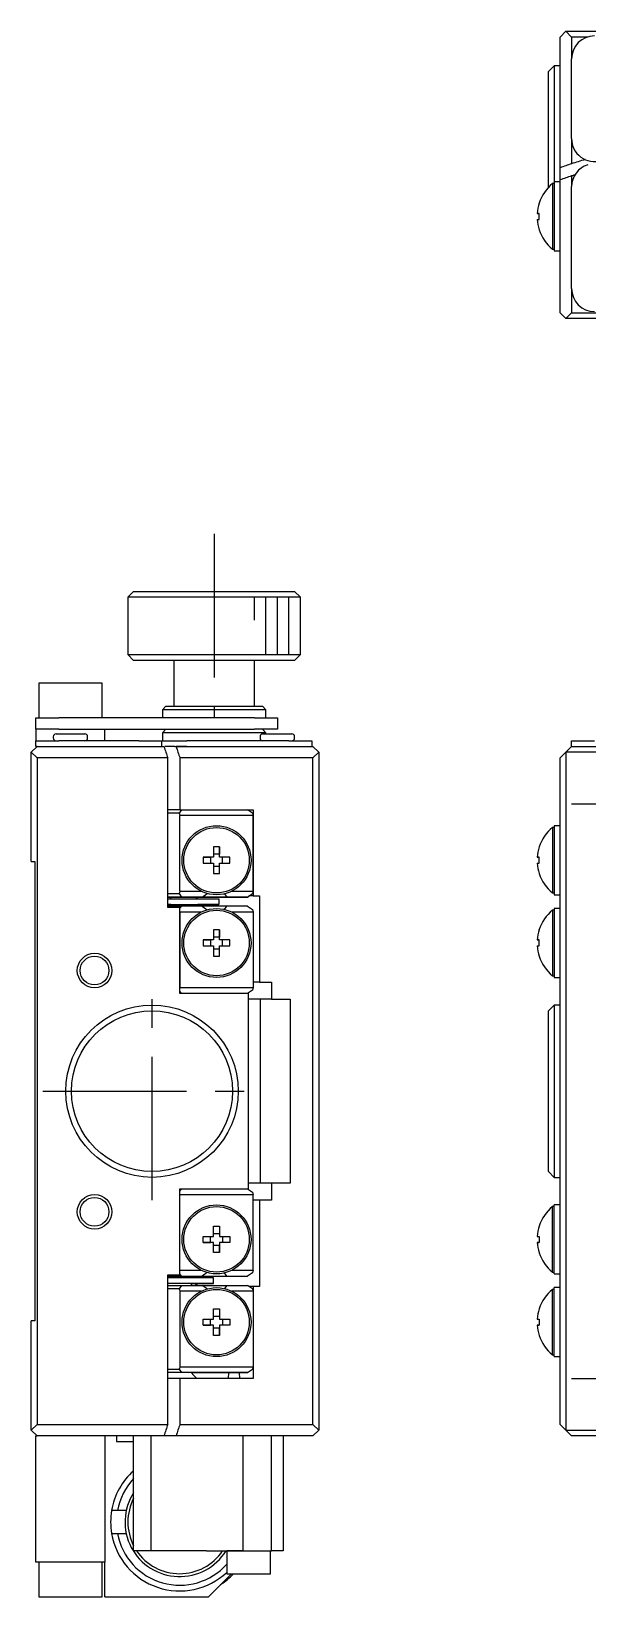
# Model space of a CAD drawing. Extents: x 12 to 358, y 10 to 246.
# Drawn here: x 65.5 to 113.9, y 110.3 to 246.5 of the extents above; entities that cross this region are included whole.
import ezdxf

# ---------------------------------------------------------------- set-up
doc = ezdxf.new("R2010")
doc.units = 0
doc.header["$LTSCALE"] = 10
doc.linetypes.add('CENTER', pattern=[2, 1.25, -0.25, 0.25, -0.25])
doc.layers.get('0').update_dxf_attribs({"linetype": 'CONTINUOUS'})
doc.layers.add('CENTER', color=1, linetype='CENTER')

msp = doc.modelspace()

# ---------------------------------------------------------------- linework, layer by layer
at = {"color": 7, "linetype": 'CONTINUOUS'}
for p, q in [((111.490839, 246), (111.990839, 246.5)), ((111.490839, 234.628405), (111.490839, 246)), ((111.990839, 246.5), (112.490839, 246)), ((111.990839, 246.5), (121.490839, 246.5)), ((113.866339, 246), (112.490839, 246)), ((112.490839, 246), (112.490839, 244.1)), ((112.490839, 237.160753), (112.490839, 244.1)), ((110.990839, 243.5), (110.490839, 243)), ((110.490839, 232.919822), (110.490839, 243)), ((110.990839, 243.5), (110.990839, 233.39)), ((111.490839, 243.5), (110.990839, 243.5)), ((112.490839, 237.160753), (112.490839, 234.962888)), ((111.490839, 233.57126), (111.490839, 234.628405)), ((110.831284, 233.24), (110.831284, 227.54)), ((110.990839, 233.24), (110.831284, 233.24)), ((110.990839, 233.39), (110.990839, 227.39)), ((110.990839, 233.39), (110.990839, 233.24)), ((111.490839, 233.39), (110.990839, 233.39)), ((111.490839, 222), (111.490839, 233.57126)), ((112.490839, 233.909793), (112.490839, 232.978527)), ((112.490839, 224.1), (112.490839, 232.978527)), ((109.685396, 230.65), (109.509154, 230.65)), ((109.509154, 230.65), (109.685396, 230.65)), ((109.685396, 231.545108), (109.6771, 231.549154)), ((109.685396, 231.545108), (109.6771, 231.549154)), ((109.685396, 230.13), (109.685396, 230.65)), ((109.509154, 230.13), (109.685396, 230.13)), ((109.6771, 229.230846), (109.685396, 229.234892)), ((109.6771, 229.230846), (109.685396, 229.234892)), ((110.831284, 227.54), (110.990839, 227.54)), ((110.990839, 227.54), (110.990839, 227.39)), ((110.990839, 227.39), (111.490839, 227.39)), ((112.490839, 224.1), (112.490839, 222)), ((111.990839, 221.5), (111.490839, 222)), ((112.490839, 222), (111.990839, 221.5)), ((170.990839, 221.5), (111.990839, 221.5)), ((112.490839, 222), (170.490839, 222)), ((74.4, 197.750013), (73.9, 197.250013)), ((74.4, 197.750013), (81.4, 197.750013)), ((81.4, 197.750013), (88.4, 197.750013)), ((88.9, 197.250013), (88.4, 197.750013)), ((81.4, 197.250013), (73.9, 197.250013)), ((73.9, 197.250013), (73.9, 192.250013)), ((88.9, 197.250013), (81.4, 197.250013)), ((88.9, 192.250013), (88.9, 197.250013)), ((73.9, 192.250013), (81.4, 192.250013)), ((73.9, 192.250013), (74.4, 191.750013)), ((81.4, 192.250013), (88.9, 192.250013)), ((88.4, 191.750013), (88.9, 192.250013)), ((81.4, 191.750013), (74.4, 191.750013)), ((77.9, 191.750013), (77.9, 187.750013)), ((88.4, 191.750013), (81.4, 191.750013)), ((84.9, 187.750013), (84.9, 191.750013)), ((68.9, 189.750012), (66.15, 189.750012)), ((66.15, 189.750012), (66.15, 186.750012)), ((71.65, 189.750013), (68.9, 189.750012)), ((71.65, 186.750013), (71.65, 189.750013)), ((65.9, 185.750012), (65.9, 186.750012)), ((65.9, 186.750012), (67.9, 186.750012)), ((84.9, 186.750013), (67.9, 186.750012)), ((77.2, 187.750013), (76.9, 187.450013)), ((81.4, 187.450013), (76.9, 187.450013)), ((76.9, 187.450013), (76.9, 186.750013)), ((77.2, 187.750013), (81.4, 187.750013)), ((81.4, 187.750013), (85.6, 187.750013)), ((85.9, 187.450013), (81.4, 187.450013)), ((84.9, 186.750013), (86.9, 186.750013)), ((85.9, 187.450013), (85.6, 187.750013)), ((85.9, 186.750013), (85.9, 187.450013)), ((86.9, 186.750013), (86.9, 185.750013)), ((67.9, 185.750012), (65.9, 185.750012)), ((65.9, 185.750012), (65.9, 184.750012)), ((67.65, 185.350012), (68.9, 185.350012)), ((67.9, 185.750012), (84.9, 185.750013)), ((68.15, 185.350012), (68.775, 185.350012)), ((68.775, 185.350012), (69.025, 185.350012)), ((68.9, 185.350012), (70.15, 185.350012)), ((69.025, 185.350012), (69.65, 185.350012)), ((71.9, 184.750012), (71.9, 185.750012)), ((77.2, 185.750012), (76.9, 185.450012)), ((81.4, 185.450012), (76.9, 185.450012)), ((76.9, 185.450012), (76.9, 184.750012)), ((85.9, 185.450012), (81.4, 185.450012)), ((86.9, 185.750013), (84.9, 185.750013)), ((85.9, 185.450012), (85.6, 185.750012)), ((85.65, 185.350012), (86.9, 185.350012)), ((85.9, 185.350012), (85.9, 185.450012)), ((86.15, 185.350012), (86.775, 185.350012)), ((86.775, 185.350012), (87.025, 185.350012)), ((86.9, 185.350012), (88.15, 185.350012)), ((87.025, 185.350012), (87.65, 185.350012)), ((65.5, 183.750012), (66, 184.250012)), ((65.9, 184.250012), (65.9, 184.750012)), ((65.9, 184.750012), (67.9, 184.750012)), ((66, 184.250012), (65.9, 184.250012)), ((66, 184.250012), (67.9, 184.250012)), ((67.4, 185.100012), (67.4, 185.000012)), ((68.1, 184.750012), (67.9, 184.750012)), ((67.9, 184.250012), (74.839247, 184.250012)), ((67.9, 184.250012), (74.839247, 184.250012)), ((69.7, 184.750012), (68.1, 184.750012)), ((74.839247, 184.750012), (69.7, 184.750012)), ((70.4, 185.000012), (70.4, 185.100012)), ((74.839247, 184.750012), (76.839247, 184.750012)), ((74.839247, 184.250012), (77.037112, 184.250012)), ((76.839247, 184.750012), (77.112555, 184.750012)), ((76.839247, 184.250012), (76.839247, 184.750012)), ((77.112555, 184.750012), (79.021473, 184.750012)), ((77.996929, 184.250012), (77.112555, 184.250012)), ((77.996929, 184.250012), (78.090207, 184.250012)), ((79.021473, 184.250012), (78.090207, 184.250012)), ((78.090207, 184.250012), (79.021473, 184.250012)), ((86.1, 184.750012), (79.021473, 184.750012)), ((79.021473, 184.250012), (87.9, 184.250012)), ((79.021473, 184.250012), (87.9, 184.250012)), ((85.4, 185.100012), (85.4, 185.000012)), ((87.7, 184.750012), (86.1, 184.750012)), ((87.9, 184.750012), (87.7, 184.750012)), ((87.9, 184.750012), (89.9, 184.750012)), ((87.9, 184.250012), (90, 184.250012)), ((88.4, 185.000012), (88.4, 185.100012)), ((89.9, 184.750012), (89.9, 184.250012)), ((90, 184.250012), (90.5, 183.750012)), ((112.490839, 184.250012), (111.990839, 183.750012)), ((112.490839, 184.250012), (112.490839, 184.750012)), ((112.490839, 184.750012), (114.490839, 184.750012)), ((112.490839, 184.250012), (170.490839, 184.250012)), ((65.5, 174.250012), (65.5, 183.750012)), ((66, 183.250012), (65.5, 183.750012)), ((66, 183.250012), (66, 125.250012)), ((77.371595, 183.250012), (66, 183.250012)), ((77.371595, 170.250012), (77.371595, 183.250012)), ((78.42874, 183.250012), (78.42874, 178.750012)), ((90, 183.250012), (78.42874, 183.250012)), ((90.5, 183.750012), (90, 183.250012)), ((90, 125.250012), (90, 183.250012)), ((90.5, 183.750012), (90.5, 124.750012)), ((111.990839, 183.750012), (111.490839, 183.250012)), ((111.490839, 125.250012), (111.490839, 183.250012)), ((111.990839, 183.750012), (111.990839, 124.750012)), ((170.990839, 183.750012), (111.990839, 183.750012)), ((78.42874, 178.750012), (77.371595, 178.750012)), ((78.574658, 178.750013), (78.360009, 178.450013)), ((78.42874, 178.750012), (84.802233, 178.750012)), ((84.728072, 178.450013), (84.298582, 178.750013)), ((84.802233, 178.750012), (84.802233, 178.250013)), ((78.360009, 178.450012), (77.371595, 178.450012)), ((78.42874, 171.650013), (78.42874, 178.250013)), ((84.802233, 178.250013), (78.42874, 178.250013)), ((84.802233, 171.650013), (84.802233, 178.250013)), ((84.802233, 178.250013), (84.802233, 171.650013)), ((110.831284, 177.200013), (110.831284, 174.350013)), ((110.990839, 177.200013), (110.831284, 177.200013)), ((110.990839, 177.350013), (110.990839, 177.146314)), ((110.990839, 177.350013), (110.990839, 177.200013)), ((111.490839, 177.350013), (110.990839, 177.350013)), ((110.990839, 177.146314), (110.990839, 174.350013)), ((81.35, 174.610013), (80.454892, 174.610013)), ((80.454892, 174.610013), (80.454892, 174.090013)), ((80.454892, 174.610013), (81.091599, 174.610013)), ((81.35, 174.610013), (81.091599, 174.610013)), ((81.091599, 174.610013), (81.091599, 174.090013)), ((81.87, 175.50512), (81.35, 175.50512)), ((81.35, 175.50512), (81.35, 174.610013)), ((81.87, 174.868414), (81.35, 174.868414)), ((81.87, 174.610013), (81.87, 175.50512)), ((81.87, 175.50512), (81.87, 174.868414)), ((81.87, 174.610013), (81.87, 174.868414)), ((82.765108, 174.610013), (81.87, 174.610013)), ((82.128401, 174.610013), (81.87, 174.610013)), ((82.765108, 174.610013), (82.128401, 174.610013)), ((82.128401, 174.090013), (82.128401, 174.610013)), ((82.765108, 174.090013), (82.765108, 174.610013)), ((109.685396, 174.610013), (109.509154, 174.610013)), ((109.509154, 174.610013), (109.685396, 174.610013)), ((109.685396, 175.50512), (109.6771, 175.509167)), ((109.685396, 175.50512), (109.6771, 175.509167)), ((109.685396, 174.090013), (109.685396, 174.610013)), ((65.5, 174.250012), (65.8, 174.250012)), ((65.8, 174.250012), (65.8, 134.250012)), ((80.454892, 174.090013), (81.35, 174.090013)), ((81.35, 174.090013), (81.35, 173.194905)), ((81.35, 173.831611), (81.87, 173.831611)), ((81.35, 173.194905), (81.87, 173.194905)), ((81.87, 174.090013), (82.765108, 174.090013)), ((81.87, 173.194905), (81.87, 174.090013)), ((81.87, 173.831611), (81.87, 174.090013)), ((81.87, 173.194905), (81.87, 173.831611)), ((109.509154, 174.090013), (109.685396, 174.090013)), ((109.6771, 173.190858), (109.685396, 173.194905)), ((109.6771, 173.190858), (109.685396, 173.194905)), ((110.831284, 174.350013), (110.831284, 171.500013)), ((110.990839, 174.350013), (110.990839, 171.452235)), ((77.371595, 171.450012), (78.360009, 171.450012)), ((77.371595, 171.150012), (77.623035, 171.150012)), ((78.574658, 171.150012), (77.371595, 171.150012)), ((77.371595, 171.000013), (81.796584, 171.000013)), ((77.371595, 170.500013), (77.632847, 170.500013)), ((77.371595, 170.500013), (81.796584, 170.500013)), ((77.632847, 170.500013), (77.371595, 170.500013)), ((77.371595, 170.500013), (77.56867, 170.500013)), ((78.574658, 170.350012), (77.371595, 170.350012)), ((77.650762, 171.149969), (77.553342, 170.999994)), ((77.56867, 170.500013), (80.488576, 170.500013)), ((77.623035, 171.150012), (80.357019, 171.150012)), ((77.632847, 170.500012), (77.775853, 170.350012)), ((78.360009, 171.450013), (78.574658, 171.150013)), ((78.428694, 170.14609), (78.574658, 170.350012)), ((78.42874, 171.650013), (80.30233, 171.650013)), ((80.357019, 171.150013), (78.574658, 171.150013)), ((80.357019, 170.350012), (78.574658, 170.350012)), ((79.919437, 171.000012), (79.776431, 171.150013)), ((79.9, 171.150013), (79.9, 171.0204)), ((79.901518, 170.350056), (79.99894, 170.500033)), ((81.796584, 170.500012), (79.990327, 170.500012)), ((80.488576, 170.500013), (79.998838, 170.500013)), ((82.507005, 171.150012), (80.329062, 171.150012)), ((80.357019, 171.150013), (80.797916, 171.46293)), ((80.357019, 171.150012), (84.298582, 171.150012)), ((80.357019, 170.350012), (80.797916, 170.037095)), ((82.507005, 170.350012), (80.357019, 170.350012)), ((81.796584, 171.000013), (81.796584, 170.500013)), ((82.307411, 171.433241), (82.507005, 171.150013)), ((82.307411, 170.066784), (82.507005, 170.350012)), ((84.298582, 171.150013), (82.507005, 171.150013)), ((84.298582, 170.350012), (82.507005, 170.350012)), ((82.91767, 171.650013), (84.802233, 171.650013)), ((84.298582, 171.150013), (84.728072, 171.450013)), ((84.298582, 170.350012), (84.728072, 170.050012)), ((84.802233, 171.250012), (84.421038, 171.250012)), ((84.802233, 171.650013), (84.802233, 171.250012)), ((84.802233, 171.250012), (85.335963, 171.250012)), ((85.335963, 171.250012), (85.335963, 163.750012)), ((110.831284, 171.500013), (110.990839, 171.500013)), ((110.990839, 171.452235), (110.990839, 171.350013)), ((110.990839, 171.398999), (110.990839, 171.350013)), ((110.990839, 171.350013), (111.490839, 171.350013)), ((78.42874, 170.250012), (77.371595, 170.250012)), ((78.42874, 169.850012), (78.42874, 170.250012)), ((78.42874, 169.850012), (78.42874, 163.250012)), ((78.42874, 169.850012), (80.30233, 169.850012)), ((78.42874, 163.250012), (78.42874, 169.850012)), ((82.91767, 169.850012), (84.802233, 169.850012)), ((84.802233, 169.850012), (84.802233, 163.250012)), ((110.831284, 170.000013), (110.831284, 167.150013)), ((110.990839, 170.000013), (110.831284, 170.000013)), ((110.990839, 170.150013), (110.990839, 169.946314)), ((110.990839, 170.150013), (110.990839, 170.000013)), ((111.490839, 170.150013), (110.990839, 170.150013)), ((110.990839, 169.946314), (110.990839, 167.150013)), ((81.87, 168.30512), (81.35, 168.30512)), ((81.35, 168.30512), (81.35, 167.410013)), ((81.87, 167.668414), (81.35, 167.668414)), ((81.87, 167.410013), (81.87, 168.30512)), ((81.87, 168.30512), (81.87, 167.668414)), ((81.87, 167.410013), (81.87, 167.668414)), ((109.685396, 168.30512), (109.6771, 168.309167)), ((109.685396, 168.30512), (109.6771, 168.309167)), ((81.35, 167.410013), (80.454892, 167.410013)), ((80.454892, 167.410013), (80.454892, 166.890013)), ((80.454892, 167.410013), (81.091599, 167.410013)), ((80.454892, 166.890013), (81.35, 166.890013)), ((81.35, 167.410013), (81.091599, 167.410013)), ((81.091599, 167.410013), (81.091599, 166.890013)), ((81.35, 166.890013), (81.35, 165.994905)), ((81.35, 166.631611), (81.87, 166.631611)), ((82.765108, 167.410013), (81.87, 167.410013)), ((82.128401, 167.410013), (81.87, 167.410013)), ((81.87, 166.890013), (82.765108, 166.890013)), ((81.87, 165.994905), (81.87, 166.890013)), ((81.87, 166.631611), (81.87, 166.890013)), ((81.87, 165.994905), (81.87, 166.631611)), ((82.765108, 167.410013), (82.128401, 167.410013)), ((82.128401, 166.890013), (82.128401, 167.410013)), ((82.765108, 166.890013), (82.765108, 167.410013)), ((109.685396, 167.410013), (109.509154, 167.410013)), ((109.509154, 167.410013), (109.685396, 167.410013)), ((109.509154, 166.890013), (109.685396, 166.890013)), ((109.685396, 166.890013), (109.685396, 167.410013)), ((110.831284, 167.150013), (110.831284, 164.300013)), ((110.990839, 167.150013), (110.990839, 164.252235)), ((81.35, 165.994905), (81.87, 165.994905)), ((109.6771, 165.990858), (109.685396, 165.994905)), ((109.6771, 165.990858), (109.685396, 165.994905)), ((85.335963, 163.750012), (84.802233, 163.750012)), ((85.335963, 163.750012), (86.404747, 163.750012)), ((86.404747, 163.750012), (86.404747, 162.250012)), ((110.831284, 164.300013), (110.990839, 164.300013)), ((110.990839, 164.252235), (110.990839, 164.150013)), ((110.990839, 164.198999), (110.990839, 164.150013)), ((110.990839, 164.150013), (111.490839, 164.150013)), ((78.574658, 162.750012), (78.428694, 162.953935)), ((84.802233, 163.250012), (78.42874, 163.250012)), ((78.42874, 162.750012), (78.42874, 163.250012)), ((84.4, 162.750012), (78.42874, 162.750012)), ((84.728072, 163.050012), (84.298582, 162.750012)), ((84.4, 145.750012), (84.4, 162.750012)), ((86.404747, 162.250012), (84.4, 162.250012)), ((85.4, 162.250012), (85.4, 146.250012)), ((86.404747, 162.250012), (88.01137, 162.250012)), ((88.01137, 162.250012), (88.01137, 146.250012)), ((110.990839, 161.750012), (110.490839, 161.250012)), ((110.490839, 154.250012), (110.490839, 161.250012)), ((110.990839, 161.750012), (110.990839, 154.250012)), ((111.490839, 161.750012), (110.990839, 161.750012)), ((110.490839, 147.250012), (110.490839, 154.250012)), ((110.990839, 154.250012), (110.990839, 146.750012)), ((110.490839, 147.250012), (110.990839, 146.750012)), ((86.404747, 146.250012), (84.4, 146.250012)), ((86.404747, 146.250012), (86.404747, 144.750012)), ((88.01137, 146.250012), (86.404747, 146.250012)), ((110.990839, 146.750012), (111.490839, 146.750012)), ((78.428694, 145.54609), (78.574658, 145.750012)), ((78.42874, 145.750012), (84.4, 145.750012)), ((78.42874, 145.250012), (78.42874, 145.750012)), ((78.42874, 138.650012), (78.42874, 145.250012)), ((78.42874, 145.250012), (84.802233, 145.250012)), ((78.42874, 138.650012), (78.42874, 145.250012)), ((84.298582, 145.750012), (84.728072, 145.450012)), ((84.802233, 138.650012), (84.802233, 145.250012)), ((85.335963, 144.750012), (84.802233, 144.750012)), ((85.335963, 144.750012), (85.335963, 137.250012)), ((86.404747, 144.750012), (85.335963, 144.750012)), ((110.831284, 141.350012), (110.831284, 144.200012)), ((110.990839, 144.200012), (110.831284, 144.200012)), ((110.990839, 144.24779), (110.990839, 144.350012)), ((110.990839, 144.301026), (110.990839, 144.350012)), ((111.490839, 144.350012), (110.990839, 144.350012)), ((110.990839, 141.350012), (110.990839, 144.24779)), ((81.35, 142.50512), (81.87, 142.50512)), ((81.35, 141.610012), (81.35, 142.50512)), ((81.35, 141.868414), (81.87, 141.868414)), ((81.87, 142.50512), (81.87, 141.610012)), ((81.87, 142.50512), (81.87, 141.868414)), ((81.87, 141.868414), (81.87, 141.610012)), ((109.6771, 142.509167), (109.685396, 142.50512)), ((109.6771, 142.509167), (109.685396, 142.50512)), ((80.454892, 141.610012), (81.35, 141.610012)), ((80.454892, 141.090012), (80.454892, 141.610012)), ((81.35, 141.090012), (80.454892, 141.090012)), ((80.454892, 141.090012), (81.091599, 141.090012)), ((81.091599, 141.090012), (81.091599, 141.610012)), ((81.35, 141.090012), (81.091599, 141.090012)), ((81.35, 140.194905), (81.35, 141.090012)), ((81.87, 140.831611), (81.35, 140.831611)), ((81.87, 141.610012), (82.765108, 141.610012)), ((81.87, 141.090012), (81.87, 140.194905)), ((82.765108, 141.090012), (81.87, 141.090012)), ((81.87, 141.090012), (81.87, 140.831611)), ((82.128401, 141.090012), (81.87, 141.090012)), ((81.87, 140.194905), (81.87, 140.831611)), ((82.128401, 141.610012), (82.128401, 141.090012)), ((82.765108, 141.090012), (82.128401, 141.090012)), ((82.765108, 141.610012), (82.765108, 141.090012)), ((109.509154, 141.610012), (109.685396, 141.610012)), ((109.685396, 141.090012), (109.509154, 141.090012)), ((109.509154, 141.090012), (109.685396, 141.090012)), ((109.685396, 141.610012), (109.685396, 141.090012)), ((110.831284, 138.500012), (110.831284, 141.350012)), ((110.990839, 138.553717), (110.990839, 141.350012)), ((81.87, 140.194905), (81.35, 140.194905)), ((109.685396, 140.194905), (109.6771, 140.190858)), ((109.685396, 140.194905), (109.6771, 140.190858)), ((77.371595, 138.250012), (78.42874, 138.250012)), ((77.371595, 125.250012), (77.371595, 138.250012)), ((77.371595, 138.150012), (78.574658, 138.150012)), ((81.336265, 138.000013), (77.371595, 138.000013)), ((78.574658, 138.150012), (78.428694, 138.353935)), ((80.30233, 138.650012), (78.42874, 138.650012)), ((78.42874, 138.250012), (78.42874, 138.650012)), ((78.574658, 138.150012), (80.357019, 138.150012)), ((79.51722, 138.000013), (79.367801, 138.150012)), ((79.9, 138.150012), (79.9, 138.000012)), ((80.797916, 138.46293), (80.357019, 138.150012)), ((80.357019, 138.150012), (82.507005, 138.150012)), ((81.336265, 137.500013), (81.336265, 138.000013)), ((82.507005, 138.150012), (82.307411, 138.433241)), ((82.507005, 138.150012), (84.298582, 138.150012)), ((84.802233, 138.650012), (82.91767, 138.650012)), ((84.728072, 138.450012), (84.298582, 138.150012)), ((110.831284, 138.500012), (110.990839, 138.500012)), ((110.990839, 138.350012), (110.990839, 138.553717)), ((110.990839, 138.350012), (110.990839, 138.500012)), ((110.990839, 138.350012), (111.490839, 138.350012)), ((81.336265, 137.500013), (77.371595, 137.500013)), ((80.051107, 137.500011), (77.371595, 137.500011)), ((77.371595, 137.350012), (78.574658, 137.350012)), ((78.360009, 137.050012), (77.371595, 137.050012)), ((78.574658, 137.350013), (78.360009, 137.050013)), ((78.42874, 136.850013), (78.42874, 130.250013)), ((80.30233, 136.850013), (78.42874, 136.850013)), ((78.574658, 137.350013), (80.357019, 137.350013)), ((79.378104, 137.350032), (79.506998, 137.500072)), ((79.484051, 137.500012), (79.9, 137.500012)), ((79.48907, 137.500012), (81.336265, 137.500012)), ((79.50692, 137.500011), (79.59255, 137.500011)), ((79.708015, 137.50001), (79.50692, 137.50001)), ((79.50692, 137.50001), (79.708015, 137.50001)), ((79.9, 137.50001), (79.50692, 137.50001)), ((79.59255, 137.500011), (80.051107, 137.500011)), ((79.776431, 137.350012), (79.9, 137.479625)), ((79.9, 137.500011), (79.9, 137.350013)), ((80.797916, 137.037095), (80.357019, 137.350013)), ((80.357019, 137.350012), (82.507005, 137.350012)), ((82.507005, 137.350013), (82.307411, 137.066784)), ((82.507005, 137.350013), (84.298582, 137.350013)), ((84.802233, 136.850013), (82.91767, 136.850013)), ((84.728072, 137.050013), (84.298582, 137.350013)), ((84.802233, 137.250012), (84.421038, 137.250012)), ((84.802233, 137.250012), (84.802233, 136.850013)), ((85.335963, 137.250012), (84.802233, 137.250012)), ((84.802233, 136.850013), (84.802233, 130.250013)), ((84.802233, 136.850013), (84.802233, 130.250013)), ((110.831284, 134.150012), (110.831284, 137.000012)), ((110.990839, 137.000012), (110.831284, 137.000012)), ((110.990839, 137.101026), (110.990839, 137.150012)), ((110.990839, 137.04779), (110.990839, 137.150012)), ((111.490839, 137.150012), (110.990839, 137.150012)), ((110.990839, 134.150012), (110.990839, 137.04779)), ((81.35, 135.30512), (81.87, 135.30512)), ((81.35, 134.410012), (81.35, 135.30512)), ((81.87, 135.30512), (81.87, 134.410012)), ((81.87, 135.30512), (81.87, 134.668414)), ((109.6771, 135.309167), (109.685396, 135.30512)), ((109.6771, 135.309167), (109.685396, 135.30512)), ((65.5, 124.750012), (65.5, 134.250012)), ((65.8, 134.250012), (65.5, 134.250012)), ((80.454892, 134.410012), (81.35, 134.410012)), ((80.454892, 133.890012), (80.454892, 134.410012)), ((81.35, 133.890012), (80.454892, 133.890012)), ((80.454892, 133.890012), (81.091599, 133.890012)), ((81.091599, 133.890012), (81.091599, 134.410012)), ((81.35, 133.890012), (81.091599, 133.890012)), ((81.35, 134.668414), (81.87, 134.668414)), ((81.35, 132.994905), (81.35, 133.890012)), ((81.87, 133.631611), (81.35, 133.631611)), ((81.87, 134.668414), (81.87, 134.410012)), ((81.87, 134.410012), (82.765108, 134.410012)), ((81.87, 133.890012), (81.87, 132.994905)), ((82.765108, 133.890012), (81.87, 133.890012)), ((82.128401, 133.890012), (81.87, 133.890012)), ((81.87, 133.890012), (81.87, 133.631611)), ((81.87, 132.994905), (81.87, 133.631611)), ((82.128401, 134.410012), (82.128401, 133.890012)), ((82.765108, 133.890012), (82.128401, 133.890012)), ((82.765108, 134.410012), (82.765108, 133.890012)), ((109.509154, 134.410012), (109.685396, 134.410012)), ((109.685396, 133.890012), (109.509154, 133.890012)), ((109.509154, 133.890012), (109.685396, 133.890012)), ((109.685396, 134.410012), (109.685396, 133.890012)), ((110.831284, 131.300012), (110.831284, 134.150012)), ((110.990839, 131.353717), (110.990839, 134.150012)), ((81.87, 132.994905), (81.35, 132.994905)), ((109.685396, 132.994905), (109.6771, 132.990858)), ((109.685396, 132.994905), (109.6771, 132.990858)), ((110.831284, 131.300012), (110.990839, 131.300012)), ((110.990839, 131.150012), (110.990839, 131.353717)), ((110.990839, 131.150012), (110.990839, 131.300012)), ((110.990839, 131.150012), (111.490839, 131.150012)), ((77.371595, 130.050012), (78.360009, 130.050012)), ((77.4, 129.750013), (77.371595, 129.721608)), ((78.574658, 129.750012), (77.371595, 129.750012)), ((78.360009, 130.050013), (78.574658, 129.750013)), ((78.42874, 130.250013), (84.802233, 130.250013)), ((84.298582, 129.750013), (78.574658, 129.750013)), ((79.65, 129.500013), (79.4, 129.750013)), ((79.4, 129.750012), (84.298582, 129.750012)), ((79.9, 129.250013), (79.65, 129.500013)), ((82.652506, 129.750057), (82.630576, 129.250012)), ((83.633396, 129.250012), (83.608139, 129.750125)), ((84.298582, 129.750013), (84.728072, 130.050013)), ((84.802233, 130.250013), (84.802233, 129.250012)), ((78.42874, 129.250012), (77.371595, 129.250012)), ((78.42874, 129.250012), (78.42874, 125.250012)), ((84.802233, 129.250012), (78.42874, 129.250012)), ((65.5, 124.750012), (66, 125.250012)), ((66, 124.250012), (65.5, 124.750012)), ((65.9, 113.250012), (65.9, 124.250012)), ((65.9, 124.250012), (66, 124.250012)), ((66, 125.250012), (77.371595, 125.250012)), ((77.037112, 124.250012), (66, 124.250012)), ((71.9, 124.250012), (71.9, 113.250012)), ((72.9, 124.250012), (72.9, 123.750012)), ((74.4, 114.250012), (74.4, 124.250012)), ((75.9, 124.250012), (75.9, 114.250012)), ((78.090207, 124.250012), (77.037112, 124.250012)), ((90, 124.250012), (78.090207, 124.250012)), ((78.42874, 125.250012), (90, 125.250012)), ((83.892278, 124.250012), (83.892278, 114.250012)), ((86.4, 114.250012), (86.4, 124.250012)), ((87.4, 124.250012), (87.4, 114.250012)), ((90, 125.250012), (90.5, 124.750012)), ((90.5, 124.750012), (90, 124.250012)), ((111.490839, 125.250012), (111.990839, 124.750012)), ((111.990839, 124.750012), (170.990839, 124.750012)), ((111.990839, 124.750012), (112.490839, 124.250012)), ((170.490839, 124.250012), (112.490839, 124.250012)), ((72.9, 123.750012), (74.4, 123.750012)), ((72.991673, 117.750012), (72.48392, 117.750012)), ((73.756456, 117.750012), (72.991673, 117.750012)), ((72.48392, 115.750012), (72.991673, 115.750012)), ((72.991673, 115.750012), (73.756456, 115.750012)), ((71.9, 113.250012), (65.9, 113.250012)), ((66.15, 113.250012), (66.15, 110.250012)), ((71.65, 110.250012), (71.65, 113.250012)), ((71.9, 110.250012), (71.9, 113.250012)), ((75.9, 114.250012), (74.4, 114.250012)), ((80.73, 114.250012), (75.9, 114.250012)), ((80.73, 114.250012), (83.892278, 114.250012)), ((83.892278, 114.250012), (82.5, 114.250012)), ((82.5, 114.250012), (82.5, 112.250012)), ((83.892278, 114.250012), (86.4, 114.250012)), ((86.3, 112.250012), (86.3, 114.250012)), ((87.4, 114.250012), (86.4, 114.250012)), ((80.9, 110.250012), (82.9, 112.250012)), ((82.5, 112.250012), (84.4, 112.250012)), ((84.4, 112.250012), (86.3, 112.250012)), ((66.15, 110.250012), (68.9, 110.250012)), ((68.9, 110.250012), (71.65, 110.250012)), ((71.9, 110.250012), (80.9, 110.250012))]:
    msp.add_line(p, q, dxfattribs=at)
at = {"color": 3, "linetype": 'CONTINUOUS'}
for p, q in [((84.9, 195.250013), (84.9, 197.250013)), ((85.9, 192.250013), (85.9, 197.250013)), ((86.9, 192.250013), (86.9, 197.250013)), ((87.9, 192.250013), (87.9, 197.250013))]:
    msp.add_line(p, q, dxfattribs=at)
at = {"color": 7, "linetype": 'CONTINUOUS'}
for centre, radius in [((81.61, 174.350013), 3), ((81.61, 174.350013), 2.85), ((81.61, 167.150013), 3), ((81.61, 167.150013), 2.85), ((71, 164.750012), 1.25), ((76, 154.250012), 7.5), ((76, 154.250012), 7), ((71, 143.750012), 1.25), ((81.61, 141.350012), 3), ((81.61, 141.350012), 2.85), ((81.61, 134.150012), 3), ((81.61, 134.150012), 2.85)]:
    msp.add_circle(centre, radius, dxfattribs=at)
at = {"color": 3, "linetype": 'CONTINUOUS'}
for centre in [(71, 164.750012), (71, 143.750012)]:
    msp.add_circle(centre, 1.5, dxfattribs=at)
at = {"color": 7, "linetype": 'CONTINUOUS'}
for centre, radius, start, end in [((114.490839, 244.1), 2, 90, 180), ((114.490839, 237.160753), 2, 180, 286.60155), ((141.490839, 146.6), 93, 108.169426, 108.819063), ((141.490839, 146.6), 93, 107.410064, 108.169426), ((114.490839, 232.978527), 2, 107.358079, 180), ((113.190839, 230.39), 3.7, 129.621835, 161.74269), ((141.490839, 146.6), 92, 108.373938, 109.031441), ((141.490839, 146.6), 92, 108.188747, 108.373938), ((113.190839, 230.39), 3.690854, 161.761995, 175.960487), ((113.190839, 230.39), 3.690854, 184.039513, 198.238005), ((113.190839, 230.39), 3.7, 198.25731, 230.378165), ((114.490839, 224.1), 2, 180, 270), ((67.65, 185.100012), 0.25, 90, 180), ((70.15, 185.100012), 0.25, 0, 90), ((85.65, 185.100012), 0.25, 90, 180), ((88.15, 185.100012), 0.25, 0, 90), ((67.65, 185.000012), 0.25, 180, 270), ((70.15, 185.000012), 0.25, 270, 0), ((165.4, 213.250012), 93, 198.169426, 198.819063), ((165.4, 213.250012), 92, 198.373938, 199.031441), ((85.65, 185.000012), 0.25, 180, 270), ((88.15, 185.000012), 0.25, 270, 0), ((165.4, 208.250012), 92, 198.899735, 199.031441), ((165.4, 208.250012), 86, 200.274098, 200.41621), ((113.190839, 174.350013), 3.7, 129.621835, 161.74269), ((113.190839, 174.350013), 3.690854, 161.761995, 175.960487), ((113.190839, 174.350013), 3.690854, 184.039513, 198.238005), ((113.190839, 174.350013), 3.7, 198.25731, 230.378165), ((165.4, 141.650012), 92, 160.968559, 161.100265), ((165.4, 141.650012), 86, 159.58379, 159.725902), ((165.4, 199.850012), 86, 200.274098, 200.41621), ((113.190839, 167.150013), 3.7, 129.621835, 161.74269), ((113.190839, 167.150013), 3.690854, 161.761995, 175.960487), ((113.190839, 167.150013), 3.690854, 184.039513, 198.238005), ((113.190839, 167.150013), 3.7, 198.25731, 230.378165), ((165.4, 133.250012), 86, 159.58379, 159.725902), ((165.4, 175.250012), 86, 200.274098, 200.41621), ((113.190839, 141.350012), 3.7, 129.621835, 161.74269), ((113.190839, 141.350012), 3.690854, 161.761995, 175.960487), ((113.190839, 141.350012), 3.690854, 184.039513, 198.238005), ((113.190839, 141.350012), 3.7, 198.25731, 230.378165), ((165.4, 108.650012), 86, 159.58379, 159.725902), ((165.4, 166.850012), 92, 198.899735, 199.031441), ((165.4, 166.850012), 86, 200.274098, 200.41621), ((113.190839, 134.150012), 3.7, 129.621835, 161.74269), ((113.190839, 134.150012), 3.690854, 161.761995, 175.960487), ((113.190839, 134.150012), 3.690854, 184.039513, 198.238005), ((113.190839, 134.150012), 3.7, 198.25731, 230.378165), ((165.4, 100.250012), 92, 160.968559, 161.100265), ((165.4, 100.250012), 86, 159.58379, 159.725902), ((165.4, 95.250012), 93, 161.180937, 161.830574), ((165.4, 95.250012), 92, 160.968559, 161.626062), ((78.4, 116.750012), 6, 131.810315, 170.405932), ((78.4, 116.750012), 5.5, 136.658242, 169.524318), ((78.4, 116.750012), 4.75, 147.363102, 328.243136), ((78.4, 116.750012), 6, 170.405932, 189.594068), ((78.4, 116.750012), 6, 189.594068, 313.104674), ((78.4, 116.750012), 5.5, 190.475682, 318.198156), ((78.4, 116.750012), 6.499999, 303.257207, 316.18693)]:
    msp.add_arc(centre, radius, start, end, dxfattribs=at)
at = {"color": 3, "linetype": 'CONTINUOUS'}
for start, end in [(152.733956, 180), (180, 207.266044), (213.748989, 326.251011)]:
    msp.add_arc((78.4, 116.750012), 4.5, start, end, dxfattribs=at)
at = {"layer": 'CENTER', "color": 1, "linetype": 'CENTER'}
for p, q in [((81.4, 202.750013), (81.4, 186.750013)), ((112.490839, 179.250012), (120.490839, 179.250012)), ((76, 144.750012), (76, 163.750012)), ((66.5, 154.250012), (85.5, 154.250012)), ((112.490839, 129.250012), (120.490839, 129.250012))]:
    msp.add_line(p, q, dxfattribs=at)

doc.saveas('drawing.dxf')
